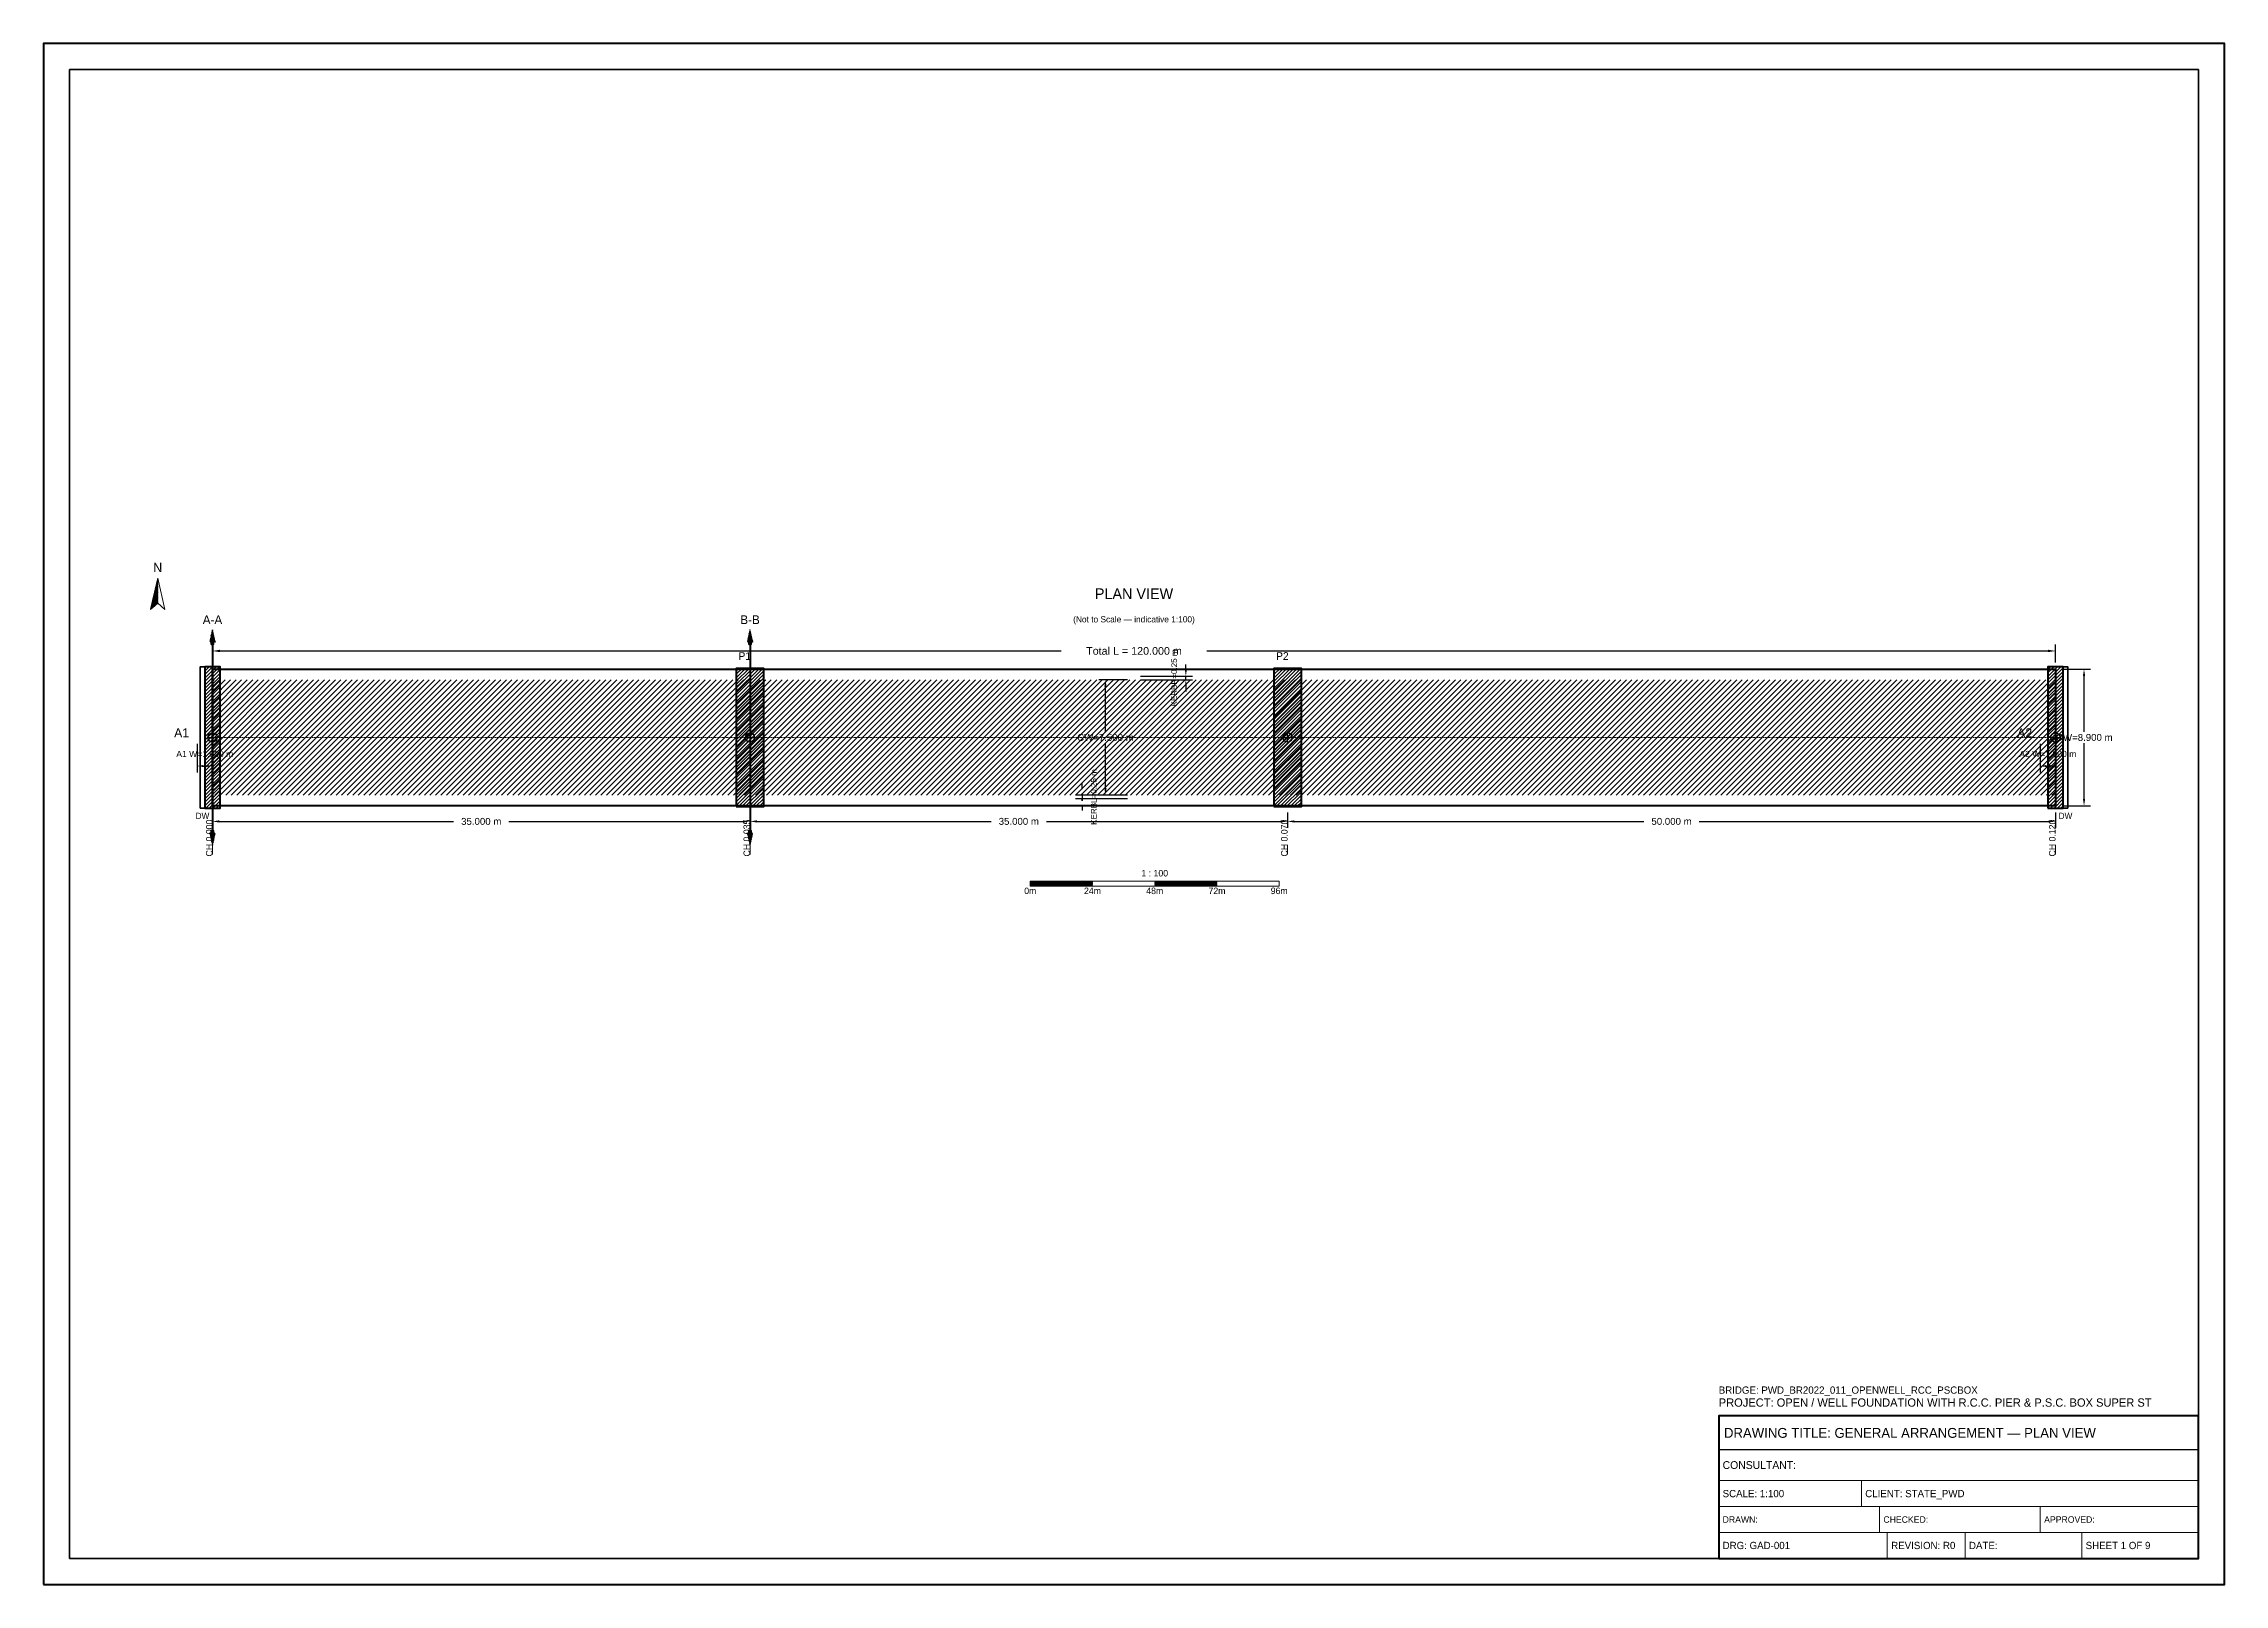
# Model space of a CAD drawing. Header units: metres. Extents: x 0 to 841, y 0 to 594.
import ezdxf
from ezdxf.enums import TextEntityAlignment as Align

# ---------------------------------------------------------------- set-up
doc = ezdxf.new("R2010")
doc.units = ezdxf.units.M
doc.linetypes.add('CENTER', pattern=[1.5, 0.75, -0.25, 0.25, -0.25])
doc.linetypes.add('DASHED', pattern=[0.5, 0.375, -0.125])
for name, color, linetype, lineweight in [('BORDER-INNER', 7, 'Continuous', 35), ('BORDER-OUTER', 7, 'Continuous', 70), ('CIVIL-CHAINAGE', 7, 'Continuous', 18), ('DIM-CHAINAGE', 3, 'Continuous', 18), ('DIM-LINEAR', 3, 'Continuous', 18), ('STRUC-CENTRE', 6, 'CENTER', 18), ('STRUC-HATCHING', 8, 'Continuous', 18), ('STRUC-OUTLINE', 1, 'Continuous', 50), ('STRUC-SECTION', 2, 'Continuous', 35), ('SUB-ABUT', 3, 'Continuous', 35), ('SUB-BEARING', 5, 'Continuous', 25), ('SUB-DIRT-WALL', 3, 'Continuous', 35), ('SUB-PIER', 2, 'Continuous', 35), ('SUPER-DECK', 2, 'Continuous', 50), ('SYM-NORTHARROW', 7, 'Continuous', 18), ('SYM-SCALE', 7, 'Continuous', 13), ('TEXT-GENERAL', 7, 'Continuous', 18), ('TEXT-HEADER', 7, 'Continuous', 25), ('TEXT-SPEC', 7, 'Continuous', 13), ('TEXT-TITLE', 7, 'Continuous', 25), ('TITLEBLK-BOX', 7, 'Continuous', 50), ('TITLEBLK-TEXT', 7, 'Continuous', 18)]:
    doc.layers.add(name, color=color, linetype=linetype, lineweight=lineweight)
doc.styles.add('BRIDGE_STD', font='Arial.ttf')
doc.dimstyles.new('pmb100', dxfattribs={"dimtxt": 2.5, "dimasz": 0.9375, "dimexe": 2.5, "dimexo": 2.5, "dimtad": 0, "dimtih": 1, "dimdec": 0, "dimtxsty": 'BRIDGE_STD', "dimcen": 2.5, "dimazin": 3, "dimtfac": 1, "dimtmove": 0, "dimatfit": 3})

msp = doc.modelspace()

# ---------------------------------------------------------------- hatches: boundary and pattern name
at = {"layer": 'STRUC-HATCHING'}
h = msp.add_hatch(dxfattribs=at)
h.set_pattern_fill('ANSI31', scale=0.473843)
h.paths.add_polyline_path([(65.12, 304.29), (775.88, 304.29), (775.88, 348.71), (65.12, 348.71)])
at = {"layer": 'STRUC-SECTION'}
h = msp.add_hatch(dxfattribs=at)
h.set_pattern_fill('SOLID')
h.paths.add_polyline_path([(64.07, 363.31), (66.17, 363.31), (65.12, 368.11)])
h = msp.add_hatch(dxfattribs=at)
h.set_pattern_fill('SOLID')
h.paths.add_polyline_path([(271.37, 363.31), (273.47, 363.31), (272.42, 368.11)])
h = msp.add_hatch(dxfattribs=at)
h.set_pattern_fill('SOLID')
h.paths.add_polyline_path([(64.07, 289.69), (66.17, 289.69), (65.12, 284.89)])
h = msp.add_hatch(dxfattribs=at)
h.set_pattern_fill('SOLID')
h.paths.add_polyline_path([(271.37, 289.69), (273.47, 289.69), (272.42, 284.89)])
at = {"layer": 'SUB-ABUT'}
h = msp.add_hatch(dxfattribs=at)
h.set_pattern_fill('ANSI31', scale=0.296152)
h.paths.add_polyline_path([(62.16, 299.25), (68.08, 299.25), (68.08, 353.75), (62.16, 353.75)])
h = msp.add_hatch(dxfattribs=at)
h.set_pattern_fill('ANSI31', scale=0.2961516)
h.paths.add_polyline_path([(772.92, 299.25), (778.84, 299.25), (778.84, 353.75), (772.92, 353.75)])
at = {"layer": 'SUB-PIER'}
h = msp.add_hatch(dxfattribs=at)
h.set_pattern_fill('ANSI31', scale=0.296152)
h.paths.add_polyline_path([(267.09, 299.85), (277.75, 299.85), (277.75, 353.15), (267.09, 353.15)])
h = msp.add_hatch(dxfattribs=at)
h.set_pattern_fill('ANSI31', scale=0.296152)
h.paths.add_polyline_path([(474.4, 299.85), (485.06, 299.85), (485.06, 353.15), (474.4, 353.15)])
at = {"layer": 'SYM-NORTHARROW'}
h = msp.add_hatch(dxfattribs=at)
h.set_pattern_fill('SOLID')
h.paths.add_polyline_path([(44, 387.86), (41.2, 375.86), (44, 378.26)])
at = {"layer": 'SYM-SCALE'}
h = msp.add_hatch(dxfattribs=at)
h.set_pattern_fill('SOLID')
h.paths.add_polyline_path([(380.5, 269.14), (404.5, 269.14), (404.5, 271.16), (380.5, 271.16)])
h = msp.add_hatch(dxfattribs=at)
h.set_pattern_fill('SOLID')
h.paths.add_polyline_path([(428.5, 269.14), (452.5, 269.14), (452.5, 271.16), (428.5, 271.16)])

# ---------------------------------------------------------------- linework, layer by layer
at = {"layer": 'BORDER-INNER'}
msp.add_lwpolyline([(10, 10), (831, 10), (831, 584), (10, 584), (10, 10)], dxfattribs=at)
at = {"layer": 'BORDER-OUTER'}
msp.add_lwpolyline([(0, 0), (841, 0), (841, 594), (0, 594), (0, 0)], dxfattribs=at)
at = {"layer": 'CIVIL-CHAINAGE'}
for p, q in [((65.12, 285.14), (65.12, 281.37)), ((272.42, 285.14), (272.42, 281.37)), ((479.73, 285.14), (479.73, 281.37)), ((775.88, 285.14), (775.88, 281.37))]:
    msp.add_line(p, q, dxfattribs=at)
at = {"layer": 'STRUC-CENTRE'}
msp.add_line((65.12, 326.5), (775.88, 326.5), dxfattribs=at)
at = {"layer": 'STRUC-OUTLINE', "lineweight": 50}
msp.add_lwpolyline([(65.12, 300.14), (65.12, 352.86), (775.88, 352.86), (775.88, 300.14), (65.12, 300.14)], dxfattribs=at)
at = {"layer": 'STRUC-SECTION', "color": 1, "linetype": 'DASHED', "lineweight": 50}
for p, q in [((65.12, 362.86), (65.12, 290.14)), ((272.42, 362.86), (272.42, 290.14))]:
    msp.add_line(p, q, dxfattribs=at)
at = {"layer": 'STRUC-SECTION', "color": 1}
for points in [[(64.67, 362.41), (65.57, 362.41), (65.57, 363.31), (64.67, 363.31), (64.67, 362.41)], [(271.97, 362.41), (272.87, 362.41), (272.87, 363.31), (271.97, 363.31), (271.97, 362.41)], [(64.67, 289.69), (65.57, 289.69), (65.57, 290.59), (64.67, 290.59), (64.67, 289.69)], [(271.97, 289.69), (272.87, 289.69), (272.87, 290.59), (271.97, 290.59), (271.97, 289.69)]]:
    msp.add_lwpolyline(points, dxfattribs=at)
at = {"layer": 'SUB-ABUT', "lineweight": 40}
for points in [[(62.16, 299.25), (68.08, 299.25), (68.08, 353.75), (62.16, 353.75), (62.16, 299.25)], [(772.92, 299.25), (778.84, 299.25), (778.84, 353.75), (772.92, 353.75), (772.92, 299.25)]]:
    msp.add_lwpolyline(points, dxfattribs=at)
at = {"layer": 'SUB-BEARING'}
for p, q in [((65.12, 324.72), (65.12, 328.28)), ((272.42, 324.72), (272.42, 328.28)), ((479.73, 324.72), (479.73, 328.28)), ((775.88, 324.72), (775.88, 328.28)), ((63.34, 326.5), (66.89, 326.5)), ((270.65, 326.5), (274.2, 326.5)), ((477.95, 326.5), (481.51, 326.5)), ((774.11, 326.5), (777.66, 326.5))]:
    msp.add_line(p, q, dxfattribs=at)
for centre in [(65.12, 326.5), (272.42, 326.5), (479.73, 326.5), (775.88, 326.5)]:
    msp.add_circle(centre, 1.78, dxfattribs=at)
at = {"layer": 'SUB-DIRT-WALL', "lineweight": 35}
for points in [[(60.38, 299.25), (62.16, 299.25), (62.16, 353.75), (60.38, 353.75), (60.38, 299.25)], [(778.84, 299.25), (780.62, 299.25), (780.62, 353.75), (778.84, 353.75), (778.84, 299.25)]]:
    msp.add_lwpolyline(points, dxfattribs=at)
at = {"layer": 'SUB-PIER', "lineweight": 40}
for points in [[(267.09, 299.85), (277.75, 299.85), (277.75, 353.15), (267.09, 353.15), (267.09, 299.85)], [(474.4, 299.85), (485.06, 299.85), (485.06, 353.15), (474.4, 353.15), (474.4, 299.85)]]:
    msp.add_lwpolyline(points, dxfattribs=at)
at = {"layer": 'SUPER-DECK', "lineweight": 30}
msp.add_lwpolyline([(65.12, 300.14), (65.12, 352.86), (775.88, 352.86), (775.88, 300.14), (65.12, 300.14)], dxfattribs=at)
at = {"layer": 'SYM-NORTHARROW'}
msp.add_lwpolyline([(44, 387.86), (41.2, 375.86), (44, 378.26), (46.8, 375.86), (44, 387.86)], dxfattribs=at)
at = {"layer": 'SYM-SCALE'}
msp.add_lwpolyline([(380.5, 269.14), (476.5, 269.14), (476.5, 271.16), (380.5, 271.16), (380.5, 269.14)], dxfattribs=at)
at = {"layer": 'TITLEBLK-BOX', "lineweight": 50}
msp.add_lwpolyline([(646, 10), (831, 10), (831, 65), (646, 65), (646, 10)], dxfattribs=at)
at = {"layer": 'TITLEBLK-BOX', "lineweight": 30}
msp.add_lwpolyline([(646, 52), (831, 52), (831, 65), (646, 65), (646, 52)], dxfattribs=at)
at = {"layer": 'TITLEBLK-BOX', "lineweight": 18}
for points in [[(646, 40), (831, 40), (831, 52), (646, 52), (646, 40)], [(646, 30), (701, 30), (701, 40), (646, 40), (646, 30)], [(701, 30), (831, 30), (831, 40), (701, 40), (701, 30)], [(646, 20), (708, 20), (708, 30), (646, 30), (646, 20)], [(708, 20), (770, 20), (770, 30), (708, 30), (708, 20)], [(770, 20), (831, 20), (831, 30), (770, 30), (770, 20)], [(646, 10), (711, 10), (711, 20), (646, 20), (646, 10)], [(711, 10), (741, 10), (741, 20), (711, 20), (711, 10)], [(741, 10), (786, 10), (786, 20), (741, 20), (741, 10)], [(786, 10), (831, 10), (831, 20), (786, 20), (786, 10)]]:
    msp.add_lwpolyline(points, dxfattribs=at)

# ---------------------------------------------------------------- texts
at = {"layer": 'DIM-CHAINAGE'}
for s, p in [('CH 0.000', (65.12, 280.61)), ('CH 0.035', (272.42, 280.61)), ('CH 0.070', (479.73, 280.61)), ('CH 0.120', (775.88, 280.61))]:
    msp.add_text(s, height=2.517, rotation=90, dxfattribs=at).set_placement(p)
at = {"layer": 'SYM-NORTHARROW'}
msp.add_text('N', height=3.6, dxfattribs=at).set_placement((44, 390.26), align=Align.CENTER)
at = {"layer": 'TEXT-GENERAL'}
for s, height, p in [('P1', 2.962, (267.98, 356.41)), ('P2', 2.962, (475.29, 356.41)), ('A1', 3.554, (50.31, 326.5)), ('A2', 3.554, (761.07, 326.5))]:
    msp.add_text(s, height=height, dxfattribs=at).set_placement(p)
for s, p in [('1 : 100', (428.5, 272.92)), ('0m', (380.5, 266.12)), ('24m', (404.5, 266.12)), ('48m', (428.5, 266.12)), ('72m', (452.5, 266.12)), ('96m', (476.5, 266.12))]:
    msp.add_text(s, height=2.517, dxfattribs=at).set_placement(p, align=Align.CENTER)
at = {"layer": 'TEXT-HEADER'}
msp.add_text('PLAN VIEW', height=4.146, dxfattribs=at).set_placement((420.5, 379.86), align=Align.CENTER)
at = {"layer": 'TEXT-HEADER', "color": 1}
for s, p in [('A-A', (65.12, 370.21)), ('B-B', (272.42, 370.21))]:
    msp.add_text(s, height=3.376, dxfattribs=at).set_placement(p, align=Align.CENTER)
at = {"layer": 'TEXT-SPEC', "color": 8}
msp.add_text('(Not to Scale — indicative 1:100)', height=2.3988, dxfattribs=at).set_placement((420.5, 370.86), align=Align.CENTER)
at = {"layer": 'TEXT-SPEC'}
for p in [(61.27, 295.11), (779.73, 295.11)]:
    msp.add_text('DW', height=2.369, dxfattribs=at).set_placement(p, align=Align.CENTER)
at = {"layer": 'TEXT-TITLE'}
for s, height, p in [('PROJECT: OPEN / WELL FOUNDATION WITH R.C.C. PIER & P.S.C. BOX SUPER ST', 3.2, (646, 68.5)), ('DRAWING TITLE: GENERAL ARRANGEMENT — PLAN VIEW', 3.8, (648, 56.5))]:
    msp.add_text(s, height=height, dxfattribs=at).set_placement(p)
at = {"layer": 'TITLEBLK-TEXT'}
for s, height, p in [('BRIDGE: PWD_BR2022_011_OPENWELL_RCC_PSCBOX', 2.8, (646, 73.5)), ('CONSULTANT: ', 3, (647.5, 44.5)), ('SCALE: 1:100', 2.8, (647.5, 33.6)), ('CLIENT: STATE_PWD', 2.8, (702.5, 33.6)), ('DRAWN: ', 2.5, (647.5, 23.75)), ('CHECKED: ', 2.5, (709.5, 23.75)), ('APPROVED: ', 2.5, (771.5, 23.75)), ('DRG: GAD-001', 2.8, (647.5, 13.6)), ('REVISION: R0', 2.8, (712.5, 13.6)), ('DATE: ', 2.8, (742.5, 13.6)), ('SHEET 1 OF 9', 2.8, (787.5, 13.6))]:
    msp.add_text(s, height=height, dxfattribs=at).set_placement(p)

# ---------------------------------------------------------------- dimensions: what is measured, and where the dimension line sits
at = {"layer": 'DIM-LINEAR'}
for base, p1, p2, text, override in [((65.12, 359.86), (65.12, 352.86), (775.88, 352.86), 'Total L = 120.000 m', {"dimtxt": 2.961516, "dimasz": 2.961516, "dimgap": 1.184607, "dimclrt": 3}), ((59.19, 315.5), (59.19, 326.5), (65.12, 326.5), 'A1 W=1.000 m', {"dimtxt": 2.369213, "dimasz": 2.369213, "dimgap": 0.947685, "dimclrt": 3}), ((769.96, 315.5), (769.96, 326.5), (775.88, 326.5), 'A2 W=1.000 m', {"dimtxt": 2.369213, "dimasz": 2.369213, "dimgap": 0.947685, "dimclrt": 3}), ((65.12, 294.14), (65.12, 300.14), (272.42, 300.14), '35.000 m', {"dimtxt": 2.665365, "dimasz": 2.665365, "dimgap": 1.066146, "dimclrt": 3}), ((272.42, 294.14), (272.42, 300.14), (479.73, 300.14), '35.000 m', {"dimtxt": 2.665365, "dimasz": 2.665365, "dimgap": 1.066146, "dimclrt": 3}), ((479.73, 294.14), (479.73, 300.14), (775.88, 300.14), '50.000 m', {"dimtxt": 2.665365, "dimasz": 2.665365, "dimgap": 1.066146, "dimclrt": 3})]:
    msp.add_linear_dim(base=base, p1=p1, p2=p2, text=text, dimstyle='pmb100', override=override, dxfattribs=at).render()
for base, p1, p2, text, override in [((440.5, 348.71), (420.5, 348.71), (420.5, 350.19), 'KERBR=0.25 m', {"dimtxt": 2.221137, "dimasz": 2.221137, "dimgap": 0.888455, "dimclrt": 3}), ((409.5, 304.29), (420.5, 304.29), (420.5, 348.71), 'CW=7.500 m', {"dimtxt": 2.665365, "dimasz": 2.665365, "dimgap": 1.066146, "dimclrt": 3}), ((786.88, 300.14), (775.88, 300.14), (775.88, 352.86), 'OW=8.900 m', {"dimtxt": 2.665365, "dimasz": 2.665365, "dimgap": 1.066146, "dimclrt": 3}), ((400.5, 304.29), (420.5, 304.29), (420.5, 302.81), 'KERBL=0.25 m', {"dimtxt": 2.221137, "dimasz": 2.221137, "dimgap": 0.888455, "dimclrt": 3})]:
    msp.add_linear_dim(base=base, p1=p1, p2=p2, angle=90, text=text, dimstyle='pmb100', override=override, dxfattribs=at).render()

doc.saveas('drawing.dxf')
